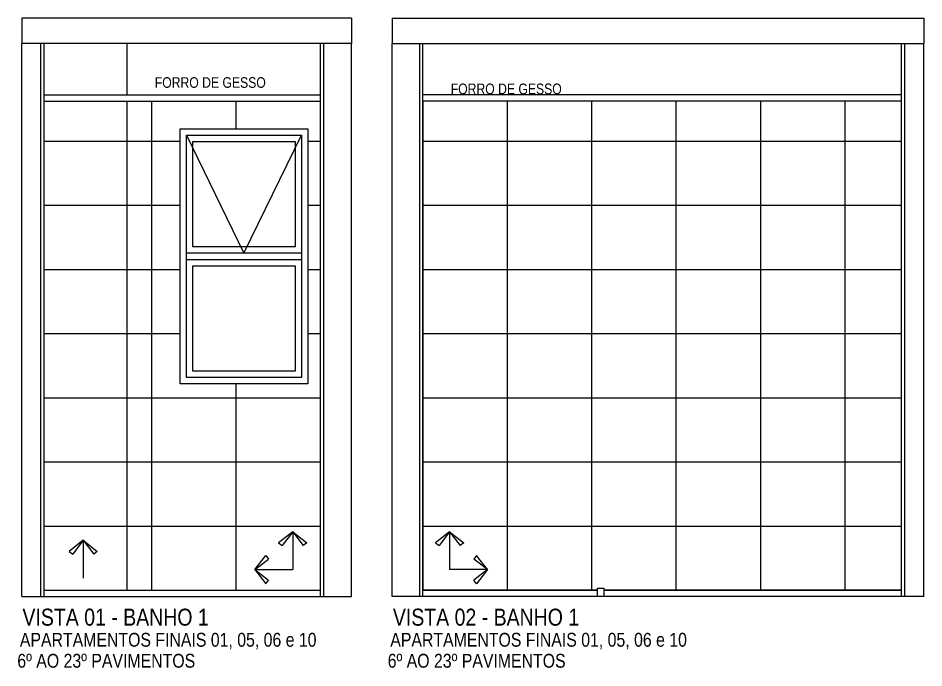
# Model space of a CAD drawing. Header units: metres. Extents: x 3 to 168, y -142 to 28.
# Drawn here: x 3.018 to 7.276, y -0.526 to 2.529 of the extents above; entities that cross this region are included whole.
import ezdxf

# ---------------------------------------------------------------- set-up
doc = ezdxf.new("R2010")
doc.units = ezdxf.units.M
doc.linetypes.add('DASHEDX2', pattern=[1.5, 1, -0.5])
for name, color, linetype in [('ARQ-ALV ACAB', 4, 'Continuous'), ('ARQ-ALV OSSO', 5, 'Continuous'), ('ARQ-AUX1', 1, 'Continuous'), ('ARQ-AUX2', 2, 'Continuous'), ('ARQ-CAX', 1, 'Continuous'), ('ARQ-CERÂMICA', 7, 'Continuous'), ('ARQ-PRJ', 7, 'DASHEDX2'), ('ARQ-TXT', 2, 'Continuous')]:
    doc.layers.add(name, color=color, linetype=linetype)
doc.styles.add('Adesa', font='ARIALN.TTF')

# ---------------------------------------------------------------- blocks, each defined once
blk = doc.blocks.new('V J 80x60')
at = {"flags": 128}
for points in [[(0, 1.2), (0.6, 1.2), (0.6, 0), (0, 0)], [(0.03, 1.17), (0.57, 1.17), (0.57, 0.615), (0.03, 0.615)], [(0.03, 1.17), (0.57, 1.17), (0.57, 0.03), (0.03, 0.03)], [(0.06, 1.14), (0.54, 1.14), (0.54, 0.645), (0.06, 0.645)], [(0.03, 0.585), (0.57, 0.585), (0.57, 0.03), (0.03, 0.03)], [(0.06, 0.555), (0.54, 0.555), (0.54, 0.06), (0.06, 0.06)]]:
    blk.add_lwpolyline(points, close=True, dxfattribs=at)
at = {"layer": 'ARQ-PRJ'}
blk.add_lwpolyline([(0.03, 1.17), (0.3, 0.615), (0.57, 1.17)], dxfattribs=at)
blk = doc.blocks.new('Seta para pag.piso')
for p, q in [((0, 0.1126), (-0.0418, 0.0796)), ((0, 0.1126), (-0.0312, 0.0715)), ((0, 0.1126), (0, 0)), ((0, 0.1126), (0.0418, 0.0795)), ((0, 0.1126), (0.0312, 0.0715)), ((-0.0418, 0.0796), (-0.0312, 0.0715)), ((0.0418, 0.0795), (0.0312, 0.0715)), ((-0.1126, 0), (-0.0795, 0.0418)), ((-0.1126, 0), (-0.0715, 0.0312)), ((-0.0795, 0.0418), (-0.0715, 0.0312)), ((-0.1126, 0), (0, 0)), ((-0.1126, 0), (-0.0796, -0.0418)), ((-0.1126, 0), (-0.0715, -0.0312)), ((-0.0796, -0.0418), (-0.0715, -0.0312))]:
    blk.add_line(p, q)
blk = doc.blocks.new('A$C6d6dbca2')
for p, q in [((0.0661, 0.1781), (0, 0.1259)), ((0.0661, 0.1781), (0.0168, 0.1131)), ((0.0661, 0.1781), (0.0661, 0)), ((0.0661, 0.1781), (0.1323, 0.1259)), ((0.0661, 0.1781), (0.1155, 0.1132)), ((0, 0.1259), (0.0168, 0.1131)), ((0.1323, 0.1259), (0.1155, 0.1132))]:
    blk.add_line(p, q)
blk = doc.blocks.new('AREAS MOLHADAS')
at = {"layer": 'ARQ-CERÂMICA'}
h = blk.add_hatch(dxfattribs=at)
h.set_pattern_fill('LINE', color=256, scale=0.095)
h.set_pattern_definition([(0, (4.44007, -0.16105), (0, 0.301625), [])])
h.paths.add_polyline_path([(3.53, 2.139), (3.14, 2.139), (3.14, -0.161), (3.53, -0.161)])
h.paths.add_polyline_path([(4.4401, 2.139), (3.53, 2.139), (3.53, -0.161), (4.4401, -0.161)])
h.paths.add_polyline_path([(3.7799, 0.809), (3.7799, 2.009), (4.3799, 2.009), (4.3799, 0.809)], flags=16)
h.paths.add_polyline_path([(3.8099, 0.839), (3.8099, 1.979), (4.3499, 1.979), (4.3499, 1.424), (4.3499, 0.839)], flags=0)
h.paths.add_polyline_path([(3.8099, 0.839), (3.8099, 1.394), (4.3499, 1.394), (4.3499, 0.839)], flags=0)
h.paths.add_polyline_path([(3.8399, 0.869), (3.8399, 1.364), (4.3199, 1.364), (4.3199, 0.869)], flags=0)
h.paths.add_polyline_path([(4.0799, 1.424), (4.0654, 1.454), (3.8399, 1.454), (3.8399, 1.949), (4.3199, 1.949), (4.3199, 1.454), (4.0945, 1.454)], flags=0)
h = blk.add_hatch(dxfattribs=at)
h.set_pattern_fill('LINE', color=256, scale=0.125, angle=90)
h.set_pattern_definition([(90, (4.44007, -0.16105), (-0.396875, 2e-17), [])])
h.paths.add_polyline_path([(4.4401, 2.139), (3.53, 2.139), (3.53, -0.161), (4.4401, -0.161)])
h.paths.add_polyline_path([(3.7799, 0.809), (3.7799, 2.009), (4.3799, 2.009), (4.3799, 0.809)], flags=16)
h.paths.add_polyline_path([(3.8099, 0.839), (3.8099, 1.394), (3.8099, 1.979), (4.3499, 1.979), (4.3499, 0.839)], flags=0)
h.paths.add_polyline_path([(3.8399, 0.869), (3.8399, 1.364), (4.3199, 1.364), (4.3199, 0.869)], flags=0)
h.paths.add_polyline_path([(3.8099, 1.424), (3.8099, 1.979), (4.3499, 1.979), (4.3499, 1.424)], flags=0)
h.paths.add_polyline_path([(4.0799, 1.424), (4.0654, 1.454), (3.8399, 1.454), (3.8399, 1.949), (4.3199, 1.949), (4.3199, 1.454), (4.0945, 1.454)], flags=0)
h = blk.add_hatch(dxfattribs=at)
h.set_pattern_fill('LINE', color=256, scale=0.095)
h.set_pattern_definition([(0, (4.92132, -0.16105), (0, 0.301625), [])])
h.paths.add_polyline_path([(7.1713, 2.139), (4.9213, 2.139), (4.9213, 0.139), (5.3213, 0.139), (5.3213, -0.161), (5.7413, -0.161), (5.7413, -0.151), (5.7713, -0.151), (5.7713, -0.161), (7.1713, -0.161)])
h.paths.add_polyline_path([(5.3213, 0.139), (4.9213, 0.139), (4.9213, -0.161), (5.3213, -0.161)])
h = blk.add_hatch(dxfattribs=at)
h.set_pattern_fill('LINE', color=256, scale=0.125, angle=90)
h.set_pattern_definition([(90, (4.92132, -0.16105), (-0.396875, 2e-17), [])])
h.paths.add_polyline_path([(7.1713, 2.139), (4.9213, 2.139), (4.9213, 0.139), (5.3213, 0.139), (5.3213, -0.161), (5.7413, -0.161), (5.7413, -0.151), (5.7713, -0.151), (5.7713, -0.161), (7.1713, -0.161)])
h.paths.add_polyline_path([(5.3213, 0.139), (4.9213, 0.139), (4.9213, -0.161), (5.3213, -0.161)], flags=17)
at = {"layer": 'ARQ-ALV ACAB'}
for p, q in [((3.14, -0.191), (3.14, 2.409)), ((4.4401, -0.191), (4.4401, 2.409)), ((4.9213, -0.191), (4.9213, 2.409)), ((7.1713, -0.191), (7.1713, 2.409)), ((3.14, -0.161), (4.4401, -0.161)), ((5.7413, -0.161), (4.9213, -0.161)), ((7.1713, -0.161), (5.7713, -0.161))]:
    blk.add_line(p, q, dxfattribs=at)
blk.add_lwpolyline([(5.7413, -0.151), (5.7713, -0.151), (5.7713, -0.191), (5.7413, -0.191)], close=True, dxfattribs=at)
at = {"layer": 'ARQ-ALV OSSO'}
for p, q in [((3.035, -0.191), (3.035, 2.409)), ((3.125, -0.191), (3.125, 2.409)), ((4.4551, -0.191), (4.4551, 2.409)), ((4.585, -0.191), (4.585, 2.409)), ((4.7764, -0.191), (4.7764, 2.409)), ((4.9063, -0.191), (4.9063, 2.409)), ((7.1863, -0.191), (7.1863, 2.409)), ((7.2763, -0.191), (7.2763, 2.409)), ((3.035, -0.191), (4.585, -0.191)), ((7.2763, -0.191), (4.7764, -0.191))]:
    blk.add_line(p, q, dxfattribs=at)
at = {"layer": 'ARQ-AUX1'}
for p, q in [((3.14, 2.169), (4.4401, 2.169)), ((3.14, 2.139), (4.4401, 2.139)), ((7.1713, 2.169), (4.9213, 2.169)), ((7.1713, 2.139), (4.9213, 2.139))]:
    blk.add_line(p, q, dxfattribs=at)
at = {"layer": 'ARQ-AUX2'}
for p, q in [((4.585, 2.529), (3.035, 2.529)), ((4.7764, 2.529), (7.2763, 2.529)), ((4.585, 2.409), (3.035, 2.409)), ((3.53, 2.169), (3.53, 2.409)), ((4.7764, 2.409), (7.2763, 2.409)), ((3.53, -0.161), (3.53, 2.139))]:
    blk.add_line(p, q, dxfattribs=at)
for points in [[(3.035, 2.529), (3.035, 2.409)], [(4.585, 2.529), (4.585, 2.409)], [(4.7764, 2.529), (4.7764, 2.409)], [(7.2763, 2.529), (7.2763, 2.409)]]:
    blk.add_lwpolyline(points, dxfattribs=at)
at = {"layer": 'ARQ-CAX'}
blk.add_blockref('V J 80x60', (3.7799, 0.809), dxfattribs=at)
at = {"layer": 'ARQ-CERÂMICA', "yscale": 1.58230973583663, "zscale": 1.58230973583663}
for p, xscale, rotation in [((4.309, -0.064), -1.58230973583663, 90), ((5.0468, -0.064), 1.58230973583663, 270)]:
    blk.add_blockref('Seta para pag.piso', p, dxfattribs=dict(at, xscale=xscale, rotation=rotation))
at = {"layer": 'ARQ-CERÂMICA'}
blk.add_blockref('A$C6d6dbca2', (3.2581, -0.1041), dxfattribs=at)
at = {"layer": 'ARQ-TXT', "style": 'Adesa'}
for s, height, p in [('FORRO DE GESSO', 0.05, (3.6605, 2.2012, 108.9697)), ('FORRO DE GESSO', 0.05, (5.0518, 2.1712, 108.9697)), ('APARTAMENTOS FINAIS 01, 05, 06 e 10', 0.065, (3.0263, -0.4262, 108.9697)), ('APARTAMENTOS FINAIS 01, 05, 06 e 10', 0.065, (4.7677, -0.4262, 108.9697)), ('6º AO 23º PAVIMENTOS', 0.065, (3.0142, -0.5249, 217.9394)), ('6º AO 23º PAVIMENTOS', 0.065, (4.7556, -0.5249, 217.9394))]:
    blk.add_text(s, height=height, dxfattribs=at).set_placement(p)
at = {"layer": 'ARQ-TXT', "ltscale": 0.5, "style": 'Adesa'}
for s, p in [('VISTA 01 - BANHO 1', (3.0384, -0.3274)), ('VISTA 02 - BANHO 1', (4.7798, -0.3274))]:
    blk.add_text(s, height=0.08, dxfattribs=at).set_placement(p)

msp = doc.modelspace()

# ---------------------------------------------------------------- block references
msp.add_blockref('AREAS MOLHADAS', (0, 0))

doc.saveas('drawing.dxf')
